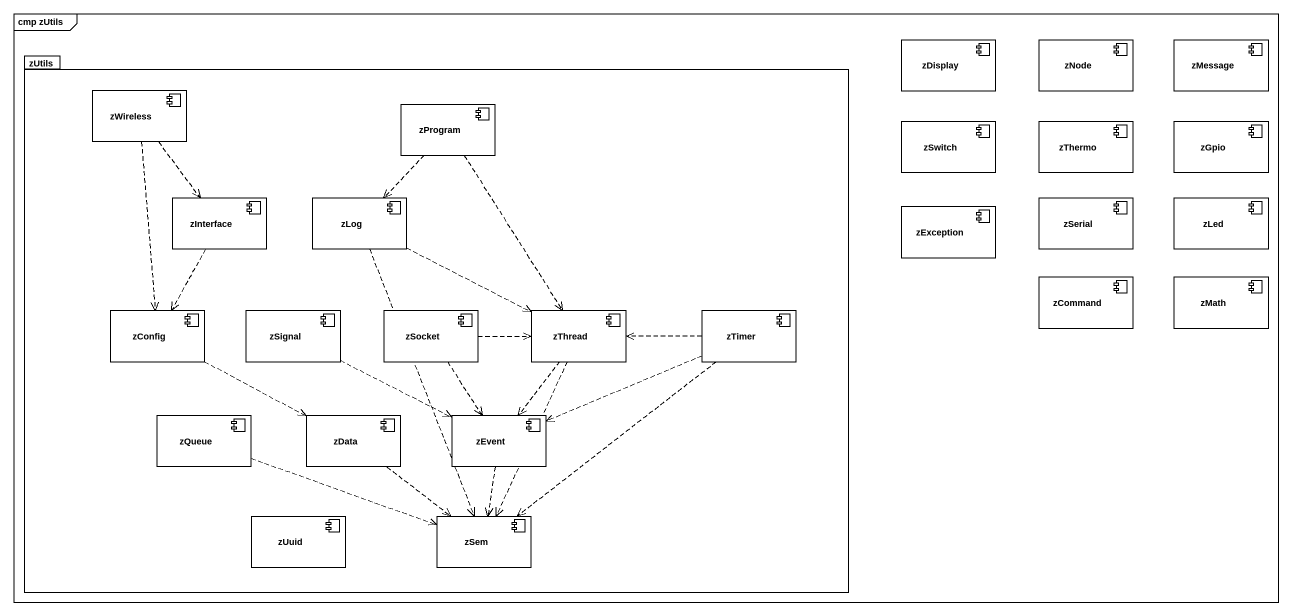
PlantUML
@startuml
mainframe cmp zUtils
package zUtils {
  component zWireless
  component zProgram
  component zInterface
  component zLog
  component zConfig
  component zSignal
  component zSocket
  component zThread
  component zTimer
  component zQueue
  component zData
  component zEvent
  component zUuid
  component zSem
}
component zDisplay
component zNode
component zMessage
component zSwitch
component zThermo
component zGpio
component zException
component zSerial
component zLed
component zCommand
component zMath
zWireless ..> zInterface
zWireless ..> zConfig
zProgram ..> zLog
zProgram ..> zThread
zInterface ..> zConfig
zLog .right.> zThread
zLog ..> zSem
zConfig .right.> zData
zSignal .right.> zEvent
zSocket .right.> zThread
zSocket ..> zEvent
zThread ..> zEvent
zThread ..> zSem
zTimer .left.> zThread
zTimer .left.> zEvent
zTimer ..> zSem
zQueue .right.> zSem
zData ..> zSem
zEvent ..> zSem
@enduml
